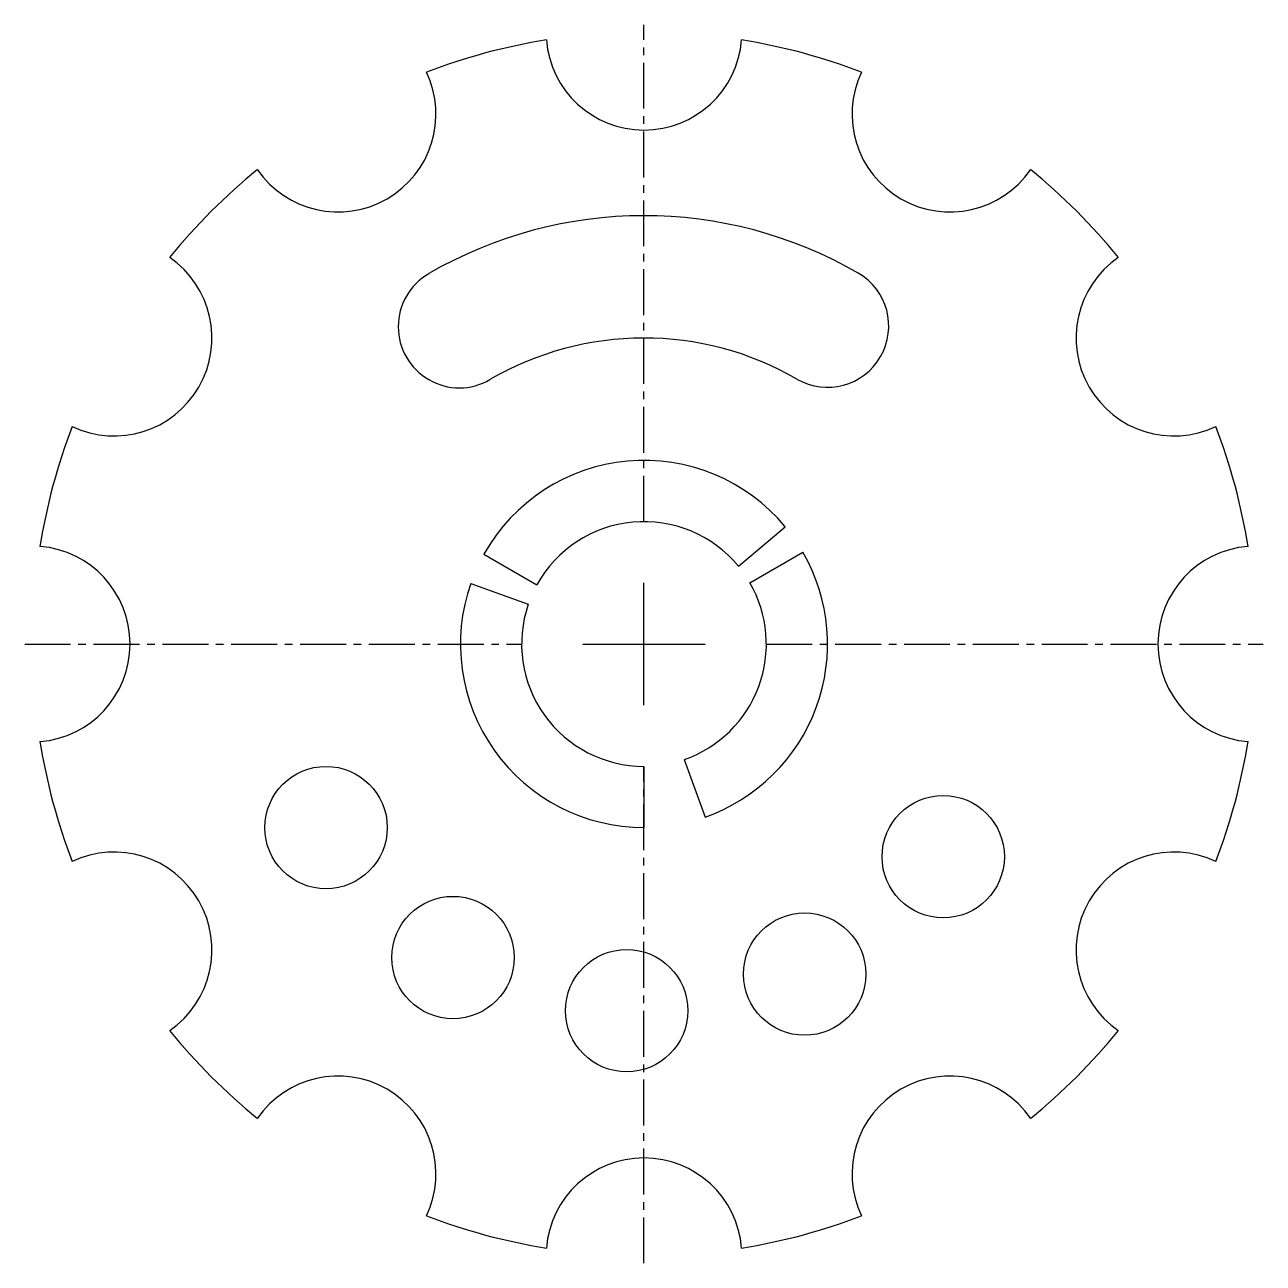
# Model space of a CAD drawing. Header units: millimetres. Extents: x 139.9 to 160.1, y 139.9 to 160.1.
import ezdxf

# ---------------------------------------------------------------- set-up
doc = ezdxf.new("R2010")
doc.units = ezdxf.units.MM
doc.linetypes.add('CENTER2', pattern=[1.125, 0.75, -0.125, 0.125, -0.125])

# ---------------------------------------------------------------- blocks, each defined once
blk = doc.blocks.new('*U1')
at = {"color": 0, "linetype": 'ByBlock', "lineweight": -2, "transparency": 16777216}
for p, q in [((0, 2), (0, 10.12)), ((-10.12, 0), (-2, 0)), ((2, 0), (10.12, 0)), ((0, -10.12), (0, -2))]:
    blk.add_line(p, q, dxfattribs=at)
at = {"color": 0, "linetype": 'Continuous', "lineweight": -2, "transparency": 16777216}
for p, q in [((0, -1), (0, 1)), ((-1, 0), (1, 0))]:
    blk.add_line(p, q, dxfattribs=at)
blk = doc.blocks.new('*U2')
blk.add_arc((0, -0.864), 1.6, 4.5886, 175.4114)
blk = doc.blocks.new('*U3')
at = {"color": 0, "linetype": 'ByBlock', "lineweight": -2, "transparency": 16777216}
for p, rotation in [((150, 159.136), 180), ((145.432, 157.912), 210), ((154.568, 157.912), 150), ((142.088, 154.568), 239.9999999999999), ((157.912, 154.568), 120), ((140.864, 150), 269.9999999999999), ((159.136, 150), 90), ((142.088, 145.432), 299.9999999999999), ((157.912, 145.432), 59.99999999999999), ((145.432, 142.088), 329.9999999999999), ((154.568, 142.088), 30.00000000000001)]:
    blk.add_blockref('*U2', p, dxfattribs=dict(at, rotation=rotation))
blk.add_blockref('*U2', (150, 140.864), dxfattribs=at)
blk = doc.blocks.new('*U4')
blk.add_circle((0, 0), 1)
blk = doc.blocks.new('*U5')
at = {"color": 0, "linetype": 'ByBlock', "lineweight": -2, "transparency": 16777216}
for p, rotation in [((144.804, 147), 299.9999999999999), ((154.89, 146.524), 54.59155902616462), ((146.878, 144.876), 328.6478897565411), ((152.625, 144.605), 25.94366926962348), ((149.717, 144.007), 357.2957795130823)]:
    blk.add_blockref('*U4', p, dxfattribs=dict(at, rotation=rotation))

msp = doc.modelspace()

# ---------------------------------------------------------------- linework, layer by layer
for p, q in [((151.542, 151.273), (152.308, 151.916)), ((147.384, 151.468), (148.25, 150.968)), ((151.732, 151), (152.598, 151.5)), ((147.168, 150.991), (148.108, 150.649)), ((150, 148), (150, 147)), ((150.659, 148.112), (151.001, 147.172))]:
    msp.add_line(p, q)
for centre, radius, start, end in [((150, 150), 10, 99.1771, 110.8229), ((150, 150), 10, 69.1771, 80.8229), ((150, 150), 10, 129.1771, 140.8229), ((150, 150), 10, 39.1771, 50.8229), ((150, 150), 7, 60, 120.16), ((146.983, 155.186), 1, 120, 300), ((153, 155.196), 1, 240, 60), ((150, 150), 5, 60, 120.2239), ((150, 150), 10, 159.1771, 170.8229), ((150, 150), 10, 9.1771, 20.8229), ((150, 150), 3, 39.6978, 150.7104), ((150, 150), 2, 39.5467, 151.0656), ((150, 150), 3, 289.4963, 30), ((150, 150), 3, 160.7105, 270), ((150, 150), 2, 289.2445, 30), ((150, 150), 2, 161.0658, 270), ((150, 150), 10, 189.1771, 200.8229), ((150, 150), 10, 339.1771, 350.8229), ((150, 150), 10, 219.1771, 230.8229), ((150, 150), 10, 309.1771, 320.8229), ((150, 150), 10, 249.1771, 260.8229), ((150, 150), 10, 279.1771, 290.8229)]:
    msp.add_arc(centre, radius, start, end)

# ---------------------------------------------------------------- block references
at = {"linetype": 'CENTER2'}
msp.add_blockref('*U1', (150, 150), dxfattribs=at)
for name in ['*U3', '*U5']:
    msp.add_blockref(name, (0, 0))

doc.saveas('drawing.dxf')
